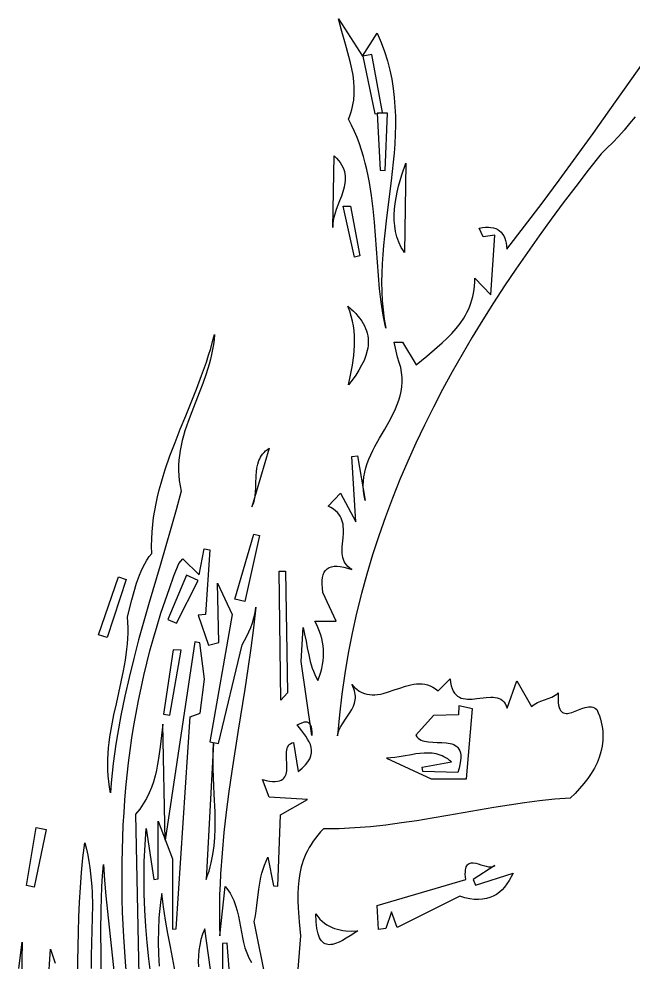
# Model space of a CAD drawing. Header units: metres. Extents: x 0 to 50, y 0 to 30.
# Drawn here: x 7.82 to 14.49, y 8.37 to 18.6 of the extents above; entities that cross this region are included whole.
import ezdxf

# ---------------------------------------------------------------- set-up
doc = ezdxf.new("R2010")
doc.units = ezdxf.units.M

msp = doc.modelspace()

# ---------------------------------------------------------------- linework, layer by layer
for points in [[(11.289458, 18.603048), (11.548134, 18.197153), (11.710738, 18.44691), (11.710738, 18.44691), (11.753385, 18.347375), (11.789984, 18.247754), (11.820885, 18.148054), (11.846434, 18.04828), (11.86698, 17.948436), (11.882872, 17.848529), (11.894457, 17.748564), (11.902082, 17.648546), (11.906098, 17.54848), (11.90685, 17.448372), (11.904689, 17.348227), (11.89996, 17.24805), (11.893014, 17.147847), (11.884197, 17.047624), (11.862344, 16.847135), (11.811511, 16.446141), (11.788099, 16.245721), (11.778112, 16.145549), (11.769737, 16.04541), (11.763319, 15.945308), (11.759208, 15.845249), (11.757752, 15.745239), (11.759299, 15.645283), (11.764196, 15.545386), (11.772793, 15.445554), (11.785436, 15.345791), (11.802474, 15.246103), (11.802474, 15.246103), (11.787763, 15.316785), (11.774684, 15.387783), (11.752824, 15.530611), (11.735696, 15.674347), (11.722101, 15.818749), (11.71084, 15.963579), (11.700715, 16.108594), (11.690528, 16.253554), (11.67908, 16.39822), (11.665171, 16.54235), (11.647605, 16.685704), (11.625181, 16.828041), (11.611774, 16.898753), (11.596703, 16.969121), (11.579818, 17.039114), (11.56097, 17.108703), (11.540009, 17.177857), (11.516784, 17.246547), (11.491147, 17.314742), (11.462948, 17.382412), (11.432036, 17.449528), (11.398262, 17.516059), (11.398262, 17.516059), (11.412189, 17.550465), (11.42419, 17.584782), (11.434345, 17.619016), (11.442735, 17.653172), (11.449441, 17.687256), (11.454544, 17.721275), (11.460264, 17.789143), (11.460542, 17.856823), (11.456025, 17.924366), (11.44736, 17.99182), (11.435194, 18.059235), (11.420174, 18.12666), (11.402946, 18.194144), (11.364457, 18.329487), (11.324903, 18.465657), (11.306343, 18.534175), (11.289458, 18.603048)], [(11.553406, 18.197319), (11.684502, 17.57102), (11.768101, 17.587894), (11.649977, 18.216122), (11.553406, 18.197319)], [(10.507728, 8.146115), (10.374679, 8.810642), (10.374679, 8.810642), (10.384296, 8.854005), (10.392316, 8.897528), (10.404907, 8.984944), (10.425665, 9.160499), (10.439191, 9.248204), (10.447913, 9.291944), (10.458387, 9.335572), (10.470948, 9.379061), (10.485931, 9.422385), (10.503672, 9.465515), (10.524504, 9.508426), (10.58507, 9.196837), (10.632117, 9.193206), (10.659239, 9.967614), (10.95168, 10.133911), (10.536018, 10.161279), (10.464154, 10.352436), (10.464154, 10.352436), (10.505588, 10.342169), (10.542555, 10.33529), (10.575304, 10.331608), (10.60408, 10.33093), (10.62913, 10.333065), (10.650703, 10.337822), (10.669044, 10.345007), (10.684402, 10.35443), (10.697023, 10.365899), (10.707154, 10.379222), (10.715042, 10.394208), (10.720934, 10.410663), (10.725078, 10.428398), (10.727721, 10.447219), (10.72949, 10.487356), (10.728219, 10.529538), (10.725884, 10.572234), (10.724461, 10.613907), (10.725928, 10.653024), (10.728363, 10.671145), (10.732261, 10.688051), (10.73787, 10.703552), (10.745437, 10.717454), (10.755209, 10.729567), (10.767433, 10.739699), (10.782356, 10.747657), (10.800225, 10.75325), (10.852752, 10.439035), (10.852752, 10.439035), (10.896455, 10.475123), (10.931546, 10.509968), (10.958602, 10.543704), (10.978195, 10.576469), (10.990902, 10.608397), (10.997297, 10.639626), (10.997955, 10.670292), (10.993449, 10.70053), (10.984356, 10.730477), (10.97125, 10.760269), (10.954705, 10.790043), (10.935297, 10.819934), (10.890188, 10.880613), (10.84052, 10.943397), (10.84052, 10.943397), (10.893114, 10.967089), (10.920593, 10.975933), (10.933871, 10.977858), (10.946553, 10.977452), (10.958422, 10.974217), (10.969262, 10.967653), (10.978856, 10.957262), (10.986989, 10.942544), (10.993444, 10.923), (10.998005, 10.898132), (11.000455, 10.867439), (11.000577, 10.830424), (10.883897, 11.631725), (10.905361, 12.000085), (10.905361, 12.000085), (10.922471, 11.926997), (10.937219, 11.852906), (10.951224, 11.778518), (10.966104, 11.704539), (10.983478, 11.631673), (11.004965, 11.560626), (11.017757, 11.526005), (11.032183, 11.492103), (11.048447, 11.459009), (11.066751, 11.426809), (11.066751, 11.426809), (11.083257, 11.470814), (11.097094, 11.514172), (11.108303, 11.55691), (11.116927, 11.599053), (11.123006, 11.640628), (11.126583, 11.68166), (11.127699, 11.722176), (11.126397, 11.762202), (11.122716, 11.801763), (11.116701, 11.840887), (11.108391, 11.879598), (11.097829, 11.917923), (11.085056, 11.955889), (11.070114, 11.99352), (11.053045, 12.030844), (11.033891, 12.067886), (11.26252, 12.06851), (11.121039, 12.378888), (11.121039, 12.378888), (11.114874, 12.426589), (11.112166, 12.469836), (11.112909, 12.508667), (11.117095, 12.543122), (11.124718, 12.573238), (11.135771, 12.599053), (11.150246, 12.620607), (11.168138, 12.637937), (11.189439, 12.651083), (11.214143, 12.660081), (11.242243, 12.664971), (11.273731, 12.665792), (11.308601, 12.662581), (11.346847, 12.655376), (11.388461, 12.644217), (11.433437, 12.629142), (11.433437, 12.629142), (11.410854, 12.644524), (11.391608, 12.661105), (11.375459, 12.678806), (11.362168, 12.697544), (11.351496, 12.71724), (11.343202, 12.737813), (11.337047, 12.759181), (11.332791, 12.781264), (11.330195, 12.803982), (11.329019, 12.827253), (11.32997, 12.875133), (11.338371, 12.973981), (11.341987, 13.023657), (11.342658, 13.072639), (11.34129, 13.096668), (11.338467, 13.120282), (11.333949, 13.143399), (11.327497, 13.165939), (11.31887, 13.187821), (11.307831, 13.208965), (11.294137, 13.229288), (11.277551, 13.248712), (11.257833, 13.267154), (11.234743, 13.284535), (11.208041, 13.300773), (11.177487, 13.315788), (11.310475, 13.456972), (11.476018, 13.146323), (11.434827, 13.855077), (11.496597, 13.862179), (11.580335, 13.377426), (11.580335, 13.377426), (11.567769, 13.431441), (11.560257, 13.484235), (11.557443, 13.535895), (11.558975, 13.58651), (11.564498, 13.636164), (11.573658, 13.684947), (11.586101, 13.732945), (11.601473, 13.780245), (11.619419, 13.826935), (11.639587, 13.873102), (11.661621, 13.918832), (11.685168, 13.964213), (11.735383, 14.054278), (11.787399, 14.143993), (11.838385, 14.234056), (11.885507, 14.325165), (11.906735, 14.371329), (11.925934, 14.418016), (11.942751, 14.465314), (11.956832, 14.513308), (11.967822, 14.562087), (11.975369, 14.611738), (11.979117, 14.662347), (11.978712, 14.714002), (11.973801, 14.766791), (11.964029, 14.8208), (11.949043, 14.876116), (11.928488, 14.932828), (11.892595, 15.09712), (11.984084, 15.09712), (12.131602, 14.850792), (12.131602, 14.850792), (12.246207, 14.945631), (12.359585, 15.040616), (12.414435, 15.08914), (12.467327, 15.138873), (12.517707, 15.190207), (12.565026, 15.243533), (12.608732, 15.299242), (12.648274, 15.357724), (12.666312, 15.388128), (12.683103, 15.419372), (12.698577, 15.451505), (12.712665, 15.484576), (12.7253, 15.518634), (12.736412, 15.553727), (12.745931, 15.589905), (12.753791, 15.627217), (12.75992, 15.665711), (12.764251, 15.705436), (12.766715, 15.746441), (12.767243, 15.788775), (12.94313, 15.608701), (12.986267, 16.256291), (12.858513, 16.239294), (12.815008, 16.333753), (12.815008, 16.333753), (12.85065, 16.339866), (12.883986, 16.343063), (12.915026, 16.343388), (12.943783, 16.340886), (12.970268, 16.335598), (12.994492, 16.327569), (13.016467, 16.316841), (13.036204, 16.30346), (13.053714, 16.287466), (13.069009, 16.268905), (13.0821, 16.24782), (13.092999, 16.224254), (13.101717, 16.19825), (13.108265, 16.169852), (13.112656, 16.139103), (13.114899, 16.106047), (13.114899, 16.106047), (13.308602, 16.352764), (13.498425, 16.602109), (13.685061, 16.853569), (13.8692, 17.106631), (14.051534, 17.360783), (14.232754, 17.615514), (14.594616, 18.124659)], [(14.506377, 17.541867), (14.447596, 17.468492), (14.387849, 17.397371), (14.327057, 17.328691), (14.265141, 17.262639), (14.202023, 17.199404), (14.137625, 17.139171), (14.137625, 17.139171), (13.999191, 16.963001), (13.862656, 16.786081), (13.728146, 16.60835), (13.595788, 16.429746), (13.46571, 16.250208), (13.338039, 16.069675), (13.212901, 15.888086), (13.090425, 15.705379), (12.970737, 15.521493), (12.853964, 15.336366), (12.740234, 15.149938), (12.629674, 14.962147), (12.522411, 14.772932), (12.418571, 14.582231), (12.318283, 14.389984), (12.221674, 14.196128), (12.128869, 14.000603), (12.039998, 13.803347), (11.955187, 13.604299), (11.874562, 13.403398), (11.798252, 13.200583), (11.726383, 12.995791), (11.659083, 12.788962), (11.596479, 12.580035), (11.538697, 12.368948), (11.485866, 12.15564), (11.438112, 11.940049), (11.395562, 11.722115), (11.358344, 11.501776), (11.326585, 11.27897), (11.300411, 11.053637), (11.289459, 10.940004), (11.279951, 10.825715)], [(11.707491, 17.580381), (11.743275, 16.961205), (11.794034, 16.958345), (11.821738, 17.581814), (11.707491, 17.580381)], [(11.241364, 17.115878), (11.241364, 17.115878), (11.266564, 17.091637), (11.288407, 17.067395), (11.307063, 17.043152), (11.322703, 17.018906), (11.335497, 16.994659), (11.345616, 16.97041), (11.353231, 16.94616), (11.358512, 16.921908), (11.361631, 16.897654), (11.362757, 16.873399), (11.362062, 16.849143), (11.359716, 16.824884), (11.350754, 16.776364), (11.337236, 16.727837), (11.320528, 16.679305), (11.301996, 16.630768), (11.264919, 16.533677), (11.249105, 16.485124), (11.236927, 16.436567), (11.229752, 16.388005), (11.228467, 16.363722), (11.228944, 16.339439), (11.241364, 17.115878)], [(12.019036, 17.038521), (12.003756, 16.067821), (12.003756, 16.067821), (11.986524, 16.095841), (11.970927, 16.124081), (11.94444, 16.181195), (11.923899, 16.239106), (11.908912, 16.297755), (11.899085, 16.357088), (11.894025, 16.417045), (11.893339, 16.477572), (11.896632, 16.53861), (11.903511, 16.600104), (11.913584, 16.661996), (11.926456, 16.724228), (11.941734, 16.786746), (11.959024, 16.84949), (11.977934, 16.912406), (12.019036, 17.038521)], [(11.420451, 16.571353), (11.521112, 16.032074), (11.463433, 16.019627), (11.338511, 16.570099), (11.420451, 16.571353)], [(11.389862, 15.4854), (11.389862, 15.4854), (11.421588, 15.458706), (11.450604, 15.432012), (11.47698, 15.405318), (11.500782, 15.378623), (11.522078, 15.351929), (11.540936, 15.325235), (11.557424, 15.298541), (11.571608, 15.271846), (11.583558, 15.245152), (11.593341, 15.218458), (11.601024, 15.191764), (11.606675, 15.165069), (11.610362, 15.138375), (11.612152, 15.111681), (11.612114, 15.084987), (11.610314, 15.058292), (11.606821, 15.031598), (11.601703, 15.004904), (11.58686, 14.951515), (11.566326, 14.898127), (11.540644, 14.844738), (11.510356, 14.79135), (11.476002, 14.737961), (11.438124, 14.684573), (11.397264, 14.631184), (11.397264, 14.631184), (11.419846, 14.737961), (11.439657, 14.844738), (11.454726, 14.951515), (11.459864, 15.004904), (11.463078, 15.058292), (11.464119, 15.111681), (11.46274, 15.165069), (11.458697, 15.218458), (11.451741, 15.271846), (11.441626, 15.325235), (11.428106, 15.378623), (11.410933, 15.432012), (11.389862, 15.4854)], [(9.943052, 15.178575), (9.943052, 15.178575), (9.939177, 15.123943), (9.932841, 15.069771), (9.924243, 15.016022), (9.913581, 14.962662), (9.901053, 14.909654), (9.886858, 14.856962), (9.854263, 14.752383), (9.817385, 14.648639), (9.77781, 14.545442), (9.696931, 14.339538), (9.658803, 14.236257), (9.624334, 14.132374), (9.608968, 14.080116), (9.595113, 14.027601), (9.582967, 13.974791), (9.572728, 13.921651), (9.564596, 13.868144), (9.558769, 13.814236), (9.555446, 13.75989), (9.554824, 13.70507), (9.557103, 13.64974), (9.562482, 13.593865), (9.571158, 13.537408), (9.58333, 13.480334), (9.58333, 13.480334), (9.528654, 13.277973), (9.471774, 13.076122), (9.354066, 12.673256), (9.235533, 12.270356), (9.177621, 12.068462), (9.1215, 11.866041), (9.067836, 11.662922), (9.017294, 11.458931), (8.97054, 11.253897), (8.92824, 11.047646), (8.891059, 10.840007), (8.874596, 10.735612), (8.859663, 10.630806), (8.846343, 10.525566), (8.834718, 10.419871), (8.824873, 10.313699), (8.81689, 10.207029), (8.81689, 10.207029), (8.805371, 10.268232), (8.796744, 10.329316), (8.790831, 10.390282), (8.787454, 10.451132), (8.786435, 10.511867), (8.787595, 10.572491), (8.790756, 10.633004), (8.795742, 10.693409), (8.802372, 10.753707), (8.81047, 10.8139), (8.830356, 10.933979), (8.853975, 11.05366), (8.879902, 11.172958), (8.932982, 11.410466), (8.957286, 11.528704), (8.978199, 11.646619), (8.994298, 11.764224), (9.000097, 11.822915), (9.004158, 11.881534), (9.006303, 11.940084), (9.006354, 11.998565), (9.004132, 12.05698), (8.999461, 12.11533), (8.999461, 12.11533), (9.046901, 12.299376), (9.071607, 12.391054), (9.098936, 12.481133), (9.130365, 12.568587), (9.148078, 12.611008), (9.167368, 12.652389), (9.188422, 12.6926), (9.211422, 12.731513), (9.236553, 12.769), (9.264, 12.804932), (9.264, 12.804932), (9.262049, 12.883866), (9.263215, 12.962108), (9.267337, 13.039697), (9.274251, 13.11667), (9.283797, 13.193068), (9.29581, 13.268927), (9.31013, 13.344287), (9.326595, 13.419186), (9.34504, 13.493663), (9.365306, 13.567755), (9.387228, 13.641503), (9.410645, 13.714943), (9.461316, 13.861057), (9.516019, 14.006405), (9.573457, 14.151295), (9.632331, 14.296035), (9.691344, 14.440933), (9.749197, 14.586298), (9.804593, 14.732436), (9.856233, 14.879657), (9.880238, 14.953769), (9.902818, 15.028267), (9.923811, 15.10319), (9.943052, 15.178575)], [(10.538106, 13.94521), (10.349662, 13.309345), (10.349662, 13.309345), (10.365862, 13.347261), (10.377278, 13.387009), (10.38481, 13.428247), (10.389355, 13.470637), (10.391814, 13.513836), (10.393084, 13.557506), (10.395652, 13.644894), (10.398748, 13.687933), (10.404249, 13.730081), (10.413055, 13.770998), (10.426065, 13.810344), (10.434426, 13.829321), (10.444176, 13.847778), (10.455425, 13.865672), (10.468287, 13.882961), (10.482874, 13.899602), (10.499298, 13.915552), (10.517671, 13.930769), (10.538106, 13.94521)], [(10.434216, 12.996847), (10.274049, 12.281655), (10.163187, 12.308159), (10.372744, 13.013968), (10.434216, 12.996847)], [(8.999568, 8.105836), (8.977138, 8.375147), (8.959865, 8.644527), (8.948097, 8.913979), (8.944387, 9.048733), (8.942184, 9.183507), (8.941531, 9.318301), (8.942473, 9.453116), (8.945053, 9.587952), (8.949314, 9.72281), (8.9553, 9.85769), (8.963055, 9.992593), (8.972622, 10.127519), (8.984044, 10.262469), (8.997366, 10.397443), (9.012631, 10.532443), (9.029883, 10.667467), (9.049164, 10.802518), (9.070519, 10.937595), (9.093992, 11.072699), (9.119625, 11.20783), (9.147463, 11.342989), (9.177548, 11.478177), (9.209926, 11.613394), (9.244638, 11.748641), (9.281729, 11.883918), (9.321242, 12.019225), (9.363222, 12.154563), (9.40771, 12.289934), (9.454752, 12.425336), (9.50439, 12.560771), (9.556669, 12.696239), (9.600679, 12.747092), (9.776358, 12.571268), (9.833809, 12.853533), (9.893448, 12.84391), (9.847993, 12.142918), (9.765968, 12.135299), (9.877858, 11.809769), (9.992781, 11.836538), (9.977141, 12.48195), (10.135246, 12.143298), (9.892131, 10.759054), (9.986904, 10.741672), (10.245395, 11.813199), (10.245395, 11.813199), (10.293972, 11.905698), (10.316777, 11.953205), (10.337787, 12.002108), (10.356397, 12.052826), (10.372003, 12.105776), (10.383999, 12.161378), (10.391783, 12.220049), (10.391783, 12.220049), (10.366866, 11.997155), (10.338217, 11.7746), (10.306651, 11.552312), (10.272984, 11.330219), (10.202604, 10.886331), (10.133596, 10.442362), (10.101644, 10.220167), (10.072479, 9.997736), (10.046917, 9.774997), (10.025773, 9.551878), (10.009861, 9.328308), (10.004122, 9.216331), (9.999996, 9.104214), (9.997586, 8.991948), (9.996994, 8.879525), (9.998321, 8.766935), (10.001669, 8.654168), (10.059535, 9.191752), (10.059535, 9.191752), (10.079199, 9.167401), (10.097083, 9.14248), (10.113303, 9.117027), (10.127975, 9.091078), (10.153137, 9.037844), (10.173497, 8.983076), (10.18998, 8.927072), (10.203514, 8.870129), (10.225436, 8.754624), (10.246676, 8.638946), (10.259357, 8.581787), (10.274645, 8.525478), (10.293469, 8.470319), (10.316755, 8.416608), (10.33036, 8.390388), (10.345428, 8.364641)], [(10.715516, 12.613066), (10.734738, 11.292063), (10.663456, 11.213511), (10.646185, 12.612066), (10.715516, 12.613066)], [(8.985158, 12.520995), (8.778788, 11.891082), (8.685833, 11.922056), (8.902736, 12.548807), (8.985158, 12.520995)], [(9.531669, 12.045807), (9.768547, 12.509645), (9.63968, 12.568097), (9.439306, 12.088598), (9.531669, 12.045807)], [(9.730723, 11.845567), (9.409645, 9.694513), (9.384351, 10.950312), (9.384351, 10.950312), (9.368743, 10.829796), (9.354306, 10.705735), (9.337396, 10.579706), (9.326874, 10.516446), (9.314366, 10.453285), (9.299418, 10.390421), (9.281573, 10.328052), (9.260376, 10.266373), (9.235371, 10.205582), (9.206102, 10.145877), (9.172115, 10.087454), (9.132952, 10.030511), (9.088159, 9.975246), (9.13211, 7.873722)], [(9.253023, 8.232997), (9.231755, 8.407527), (9.213692, 8.58241), (9.199159, 8.757685), (9.188485, 8.933388), (9.181996, 9.109554), (9.180019, 9.286222), (9.182881, 9.463427), (9.190908, 9.641207), (9.204428, 9.819598), (9.28555, 9.2677), (9.332053, 9.272918), (9.332053, 9.901226), (9.487238, 9.491767), (9.487238, 8.729326), (9.528444, 8.73173), (9.680218, 11.032243), (9.787468, 11.070885), (9.837529, 11.438301), (9.785632, 11.833994), (9.730723, 11.845567)], [(9.4964, 11.75654), (9.392552, 11.061565), (9.460892, 11.05003), (9.584091, 11.754537), (9.4964, 11.75654)], [(11.279951, 10.825715), (11.279951, 10.825715), (11.286564, 10.860225), (11.298112, 10.893389), (11.313624, 10.925503), (11.332129, 10.956862), (11.37423, 11.018504), (11.416643, 11.080682), (11.435538, 11.112713), (11.451597, 11.145767), (11.463848, 11.180139), (11.47132, 11.216126), (11.47296, 11.234818), (11.473041, 11.254024), (11.471442, 11.273783), (11.46804, 11.29413), (11.462715, 11.315102), (11.455346, 11.336738), (11.44581, 11.359074), (11.433986, 11.382146), (11.433986, 11.382146), (11.460403, 11.353963), (11.487242, 11.330434), (11.51448, 11.311261), (11.542092, 11.296145), (11.570055, 11.284791), (11.598343, 11.276899), (11.626934, 11.272172), (11.655803, 11.270314), (11.684925, 11.271025), (11.714277, 11.274008), (11.743835, 11.278967), (11.773574, 11.285602), (11.8335, 11.302714), (11.893861, 11.322963), (11.954466, 11.343968), (12.01512, 11.363347), (12.075631, 11.378721), (12.105772, 11.384161), (12.135805, 11.387707), (12.165706, 11.389061), (12.19545, 11.387925), (12.225014, 11.384002), (12.254373, 11.376994), (12.283503, 11.366603), (12.31238, 11.352532), (12.34098, 11.334483), (12.369279, 11.312159), (12.50043, 11.445356), (12.50043, 11.445356), (12.505398, 11.404594), (12.512834, 11.368912), (12.522585, 11.338001), (12.534496, 11.31155), (12.548414, 11.289249), (12.564183, 11.270789), (12.581651, 11.25586), (12.600663, 11.244153), (12.621065, 11.235357), (12.642702, 11.229163), (12.665421, 11.225261), (12.689068, 11.223342), (12.738528, 11.224211), (12.789849, 11.229291), (12.893145, 11.242177), (12.942654, 11.245026), (12.966335, 11.244468), (12.989094, 11.242175), (13.010777, 11.237838), (13.031231, 11.231146), (13.050301, 11.22179), (13.067833, 11.209461), (13.083673, 11.193847), (13.097667, 11.174641), (13.10966, 11.151531), (13.1195, 11.124209), (13.22473, 11.421552), (13.382044, 11.142485), (13.382044, 11.142485), (13.396755, 11.155191), (13.4126, 11.166414), (13.447123, 11.185282), (13.484477, 11.200845), (13.523527, 11.214856), (13.563139, 11.229069), (13.602177, 11.245236), (13.639506, 11.265113), (13.657175, 11.276991), (13.673991, 11.290453), (13.673991, 11.290453), (13.672089, 11.24991), (13.67213, 11.214246), (13.674014, 11.183196), (13.677644, 11.1565), (13.682923, 11.133893), (13.689753, 11.115114), (13.698036, 11.099899), (13.707674, 11.087985), (13.71857, 11.079111), (13.730626, 11.073013), (13.743745, 11.069429), (13.757828, 11.068096), (13.772779, 11.068752), (13.788498, 11.071132), (13.821855, 11.08002), (13.857117, 11.092657), (13.893502, 11.106942), (13.93023, 11.120774), (13.966518, 11.132051), (14.001585, 11.13867), (14.018416, 11.139577), (14.034649, 11.138532), (14.050187, 11.135271), (14.06493, 11.129533), (14.078782, 11.121054), (14.091645, 11.109572), (14.091645, 11.109572), (14.106372, 11.074849), (14.119175, 11.040454), (14.130095, 11.006384), (14.139171, 10.972637), (14.146441, 10.93921), (14.151945, 10.906102), (14.155722, 10.873308), (14.157811, 10.840828), (14.158251, 10.808657), (14.157081, 10.776795), (14.15434, 10.745239), (14.150068, 10.713985), (14.137085, 10.652377), (14.118445, 10.591951), (14.094461, 10.532689), (14.065446, 10.474569), (14.031713, 10.417572), (13.993573, 10.361679), (13.951342, 10.30687), (13.90533, 10.253125), (13.855852, 10.200424), (13.803219, 10.148748), (13.803219, 10.148748), (13.637353, 10.136674), (13.471467, 10.119766), (13.305527, 10.09881), (13.139497, 10.074592), (12.973343, 10.047897), (12.807029, 10.019511), (12.473784, 9.960807), (12.306783, 9.93206), (12.139482, 9.904765), (11.971846, 9.879707), (11.803841, 9.857671), (11.635432, 9.839442), (11.466583, 9.825808), (11.29726, 9.817553), (11.21241, 9.815688), (11.127428, 9.815462), (11.127428, 9.815462), (11.095757, 9.782604), (11.066443, 9.749433), (11.039404, 9.715958), (11.014558, 9.682189), (10.991824, 9.648135), (10.971119, 9.613806), (10.952362, 9.579212), (10.935471, 9.544361), (10.920364, 9.509265), (10.90696, 9.473931), (10.895177, 9.438371), (10.884932, 9.402593), (10.868732, 9.330424), (10.857707, 9.257501), (10.851202, 9.1839), (10.848563, 9.109698), (10.849135, 9.034973), (10.852265, 8.959801), (10.863579, 8.808424), (10.877272, 8.656182), (10.877272, 8.656182), (10.856491, 8.38473), (10.832951, 8.113487)], [(12.583465, 10.428799), (12.202964, 10.437758), (12.196668, 10.483963), (12.51493, 10.542672), (12.51493, 10.542672), (12.494831, 10.559455), (12.474513, 10.574348), (12.453987, 10.587442), (12.433261, 10.598824), (12.412346, 10.608584), (12.39125, 10.616811), (12.348558, 10.62902), (12.305261, 10.636165), (12.261436, 10.638957), (12.217159, 10.638108), (12.172509, 10.63433), (12.12756, 10.628335), (12.082391, 10.620836), (11.991696, 10.604172), (11.946325, 10.596431), (11.90104, 10.590033), (11.855918, 10.585691), (11.811036, 10.584117), (12.295285, 10.360102), (12.679209, 10.360102), (12.742912, 11.119021), (12.593676, 11.149959), (12.592774, 11.051666), (12.318651, 11.04569), (12.129305, 10.831411), (12.129305, 10.831411), (12.139965, 10.814548), (12.152871, 10.800386), (12.167822, 10.788684), (12.184616, 10.779199), (12.20305, 10.771688), (12.222924, 10.765908), (12.266182, 10.758573), (12.312774, 10.755253), (12.361084, 10.754009), (12.4095, 10.752899), (12.456404, 10.749984), (12.500183, 10.743322), (12.520395, 10.73798), (12.539221, 10.730974), (12.556458, 10.722061), (12.571904, 10.710998), (12.585357, 10.697544), (12.596616, 10.681455), (12.605479, 10.66249), (12.611744, 10.640404), (12.615208, 10.614957), (12.615671, 10.585905), (12.61293, 10.553006), (12.606783, 10.516017), (12.597028, 10.474696), (12.583465, 10.428799)], [(9.934702, 10.746512), (9.85388, 9.26767), (9.85388, 9.26767), (9.870253, 9.312502), (9.884814, 9.357528), (9.897656, 9.402738), (9.90887, 9.448121), (9.926784, 9.539364), (9.939288, 9.631173), (9.947118, 9.723464), (9.951007, 9.816154), (9.95169, 9.909158), (9.949901, 10.002393), (9.941844, 10.18922), (9.932709, 10.375962), (9.929573, 10.469092), (9.928371, 10.56195), (9.929836, 10.654451), (9.934702, 10.746512)], [(8.119399, 9.810468), (7.988303, 9.184169), (7.905398, 9.200231), (8.009546, 9.829934), (8.119399, 9.810468)], [(8.455365, 7.733658), (8.461441, 8.377007), (8.467338, 8.698921), (8.472464, 8.859883), (8.479597, 9.020827), (8.489155, 9.181736), (8.501557, 9.342595), (8.51722, 9.503387), (8.536561, 9.664098), (8.536561, 9.664098), (8.554169, 9.597174), (8.569238, 9.530061), (8.581942, 9.462769), (8.592455, 9.395311), (8.600951, 9.327697), (8.607606, 9.25994), (8.612592, 9.192051), (8.616084, 9.124042), (8.619285, 8.987708), (8.618603, 8.851031), (8.615432, 8.714103), (8.611167, 8.577017), (8.607201, 8.439865), (8.604929, 8.302739)], [(8.716397, 8.213223), (8.714047, 8.456294), (8.712685, 8.699486), (8.714755, 8.9427), (8.717841, 9.064285), (8.722701, 9.185838), (8.72964, 9.307347), (8.738965, 9.4288), (8.738965, 9.4288), (8.751757, 9.259199), (8.76688, 9.089696), (8.801577, 8.751049), (8.837975, 8.413001), (8.855225, 8.244244)], [(12.984318, 9.418993), (12.749896, 9.266247), (12.777075, 9.203917), (13.183288, 9.336344), (13.183288, 9.336344), (13.162937, 9.294117), (13.140911, 9.254695), (13.117121, 9.218234), (13.091477, 9.184895), (13.063892, 9.154836), (13.034275, 9.128217), (13.002537, 9.105196), (12.96859, 9.085932), (12.932344, 9.070585), (12.893711, 9.059313), (12.8526, 9.052275), (12.808924, 9.04963), (12.762593, 9.051538), (12.713517, 9.058157), (12.661608, 9.069646), (12.606777, 9.086164), (11.926954, 8.745974), (11.866214, 8.914837), (11.801265, 8.734275), (11.724648, 8.72438), (11.710411, 8.984929), (12.669619, 9.267614), (12.669619, 9.267614), (12.665293, 9.325354), (12.66562, 9.349215), (12.667489, 9.369974), (12.67081, 9.387811), (12.675495, 9.402905), (12.681454, 9.415435), (12.688598, 9.42558), (12.69684, 9.433519), (12.706088, 9.439431), (12.716256, 9.443495), (12.727252, 9.44589), (12.751378, 9.446389), (12.777754, 9.44236), (12.805668, 9.435236), (12.834408, 9.426449), (12.891517, 9.409612), (12.918463, 9.404428), (12.943386, 9.403308), (12.954867, 9.40472), (12.965575, 9.407686), (12.975422, 9.412383), (12.984318, 9.418993)], [(9.521171, 8.246588), (9.465791, 8.535597), (9.439148, 8.68021), (9.414217, 8.825009), (9.391758, 8.970076), (9.372531, 9.115496), (9.372531, 9.115496), (9.362415, 9.049576), (9.354014, 8.983714), (9.34724, 8.917908), (9.342005, 8.852155), (9.335803, 8.72079), (9.334707, 8.589591), (9.338012, 8.458532), (9.345019, 8.327585)], [(11.042224, 8.894073), (11.042224, 8.894073), (11.064509, 8.863916), (11.087889, 8.837043), (11.112306, 8.813282), (11.137701, 8.792461), (11.164017, 8.774404), (11.191197, 8.758941), (11.219183, 8.745897), (11.247917, 8.7351), (11.277341, 8.726376), (11.307398, 8.719552), (11.338031, 8.714455), (11.369181, 8.710913), (11.432804, 8.707798), (11.497805, 8.708822), (11.497805, 8.708822), (11.415033, 8.654441), (11.37422, 8.628973), (11.33424, 8.606003), (11.29543, 8.586546), (11.258126, 8.571613), (11.222667, 8.562219), (11.205735, 8.559916), (11.189391, 8.559377), (11.173676, 8.560729), (11.158633, 8.564099), (11.144305, 8.569614), (11.130733, 8.5774), (11.11796, 8.587583), (11.106027, 8.600291), (11.094977, 8.61565), (11.084853, 8.633786), (11.075696, 8.654827), (11.067548, 8.678899), (11.060452, 8.706129), (11.05445, 8.736642), (11.049584, 8.770567), (11.045896, 8.808029), (11.042224, 8.894073)], [(9.918559, 8.159467), (9.839334, 8.733108), (9.839334, 8.733108), (9.815694, 8.673593), (9.797236, 8.614308), (9.783603, 8.555236), (9.774441, 8.496365), (9.769394, 8.437679), (9.768105, 8.379165), (9.77022, 8.320807)], [(7.822149, 8.301798), (7.85789, 8.586614), (7.85789, 8.586614), (7.849349, 8.197494)], [(8.138324, 8.12866), (8.165903, 8.509671), (8.165903, 8.509671), (8.191972, 8.434321), (8.216085, 8.358587)], [(10.126209, 8.018716), (10.080163, 8.577664), (10.030383, 8.574014), (10.030383, 7.991593)]]:
    msp.add_lwpolyline(points)

doc.saveas('drawing.dxf')
